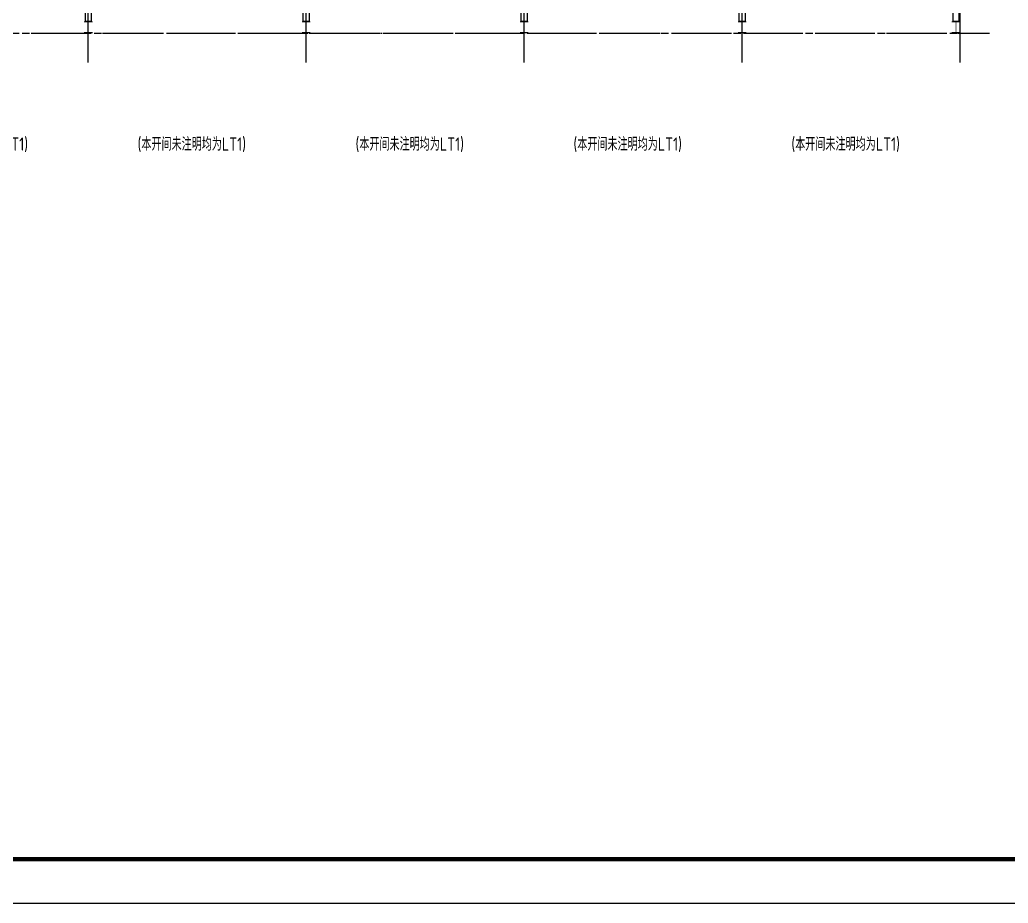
# Model space of a CAD drawing. Extents: x 8844666 to 9156203, y 1662182 to 2655606.
# Drawn here: x 9092862 to 9126423, y 1984432 to 2014434 of the extents above; entities that cross this region are included whole.
import ezdxf

# ---------------------------------------------------------------- set-up
doc = ezdxf.new("R2010")
doc.units = 0
doc.header["$LTSCALE"] = 1000
doc.header["$MEASUREMENT"] = 0
doc.linetypes.add('DASH', pattern=[0.35, 0.25, -0.1])
doc.linetypes.add('DOTE', pattern=[2.42, 2, -0.2, 0.02, -0.2])
for name, color, linetype in [('DOTE', 8, 'DOTE'), ('PUB_TITLE', 4, 'CONTINUOUS'), ('柱', 2, 'CONTINUOUS'), ('标注文字', 3, 'CONTINUOUS'), ('梁', 4, 'CONTINUOUS'), ('檩条', 150, 'CONTINUOUS')]:
    doc.layers.add(name, color=color, linetype=linetype)
doc.styles.add('TSSD_REIN', font='atssdeng.shx', dxfattribs={"width": 0.7, "bigfont": 'atssdchn.shx'})

msp = doc.modelspace()

# ---------------------------------------------------------------- hatches: boundary and pattern name
at = {"layer": '柱'}
for points in [[(9095329.3, 2013978.5), (9095049.3, 2013978.5), (9095049.3, 2014010.5), (9095177.3, 2014010.5), (9095177.3, 2014346.5), (9095049.3, 2014346.5), (9095049.3, 2014378.5), (9095329.3, 2014378.5), (9095329.3, 2014346.5), (9095201.3, 2014346.5), (9095201.3, 2014010.5), (9095329.3, 2014010.5)], [(9102729.3, 2013978.5), (9102449.3, 2013978.5), (9102449.3, 2014010.5), (9102577.3, 2014010.5), (9102577.3, 2014346.5), (9102449.3, 2014346.5), (9102449.3, 2014378.5), (9102729.3, 2014378.5), (9102729.3, 2014346.5), (9102601.3, 2014346.5), (9102601.3, 2014010.5), (9102729.3, 2014010.5)], [(9110129.3, 2013978.5), (9109849.3, 2013978.5), (9109849.3, 2014010.5), (9109977.3, 2014010.5), (9109977.3, 2014346.5), (9109849.3, 2014346.5), (9109849.3, 2014378.5), (9110129.3, 2014378.5), (9110129.3, 2014346.5), (9110001.3, 2014346.5), (9110001.3, 2014010.5), (9110129.3, 2014010.5)], [(9117529.3, 2013978.5), (9117249.3, 2013978.5), (9117249.3, 2014010.5), (9117377.3, 2014010.5), (9117377.3, 2014346.5), (9117249.3, 2014346.5), (9117249.3, 2014378.5), (9117529.3, 2014378.5), (9117529.3, 2014346.5), (9117401.3, 2014346.5), (9117401.3, 2014010.5), (9117529.3, 2014010.5)], [(9124789.3, 2013978.5), (9124509.3, 2013978.5), (9124509.3, 2014010.5), (9124637.3, 2014010.5), (9124637.3, 2014346.5), (9124509.3, 2014346.5), (9124509.3, 2014378.5), (9124789.3, 2014378.5), (9124789.3, 2014346.5), (9124661.3, 2014346.5), (9124661.3, 2014010.5), (9124789.3, 2014010.5)]]:
    msp.add_hatch(color=2, dxfattribs=at).paths.add_polyline_path(points)

# ---------------------------------------------------------------- linework, layer by layer
at = {"layer": 'DOTE'}
for p, q in [((9095189.3, 2012978.5), (9095189.3, 2062978.5)), ((9102589.3, 2012978.5), (9102589.3, 2062978.5)), ((9109989.3, 2012978.5), (9109989.3, 2062978.5)), ((9117389.3, 2012978.5), (9117389.3, 2062978.5)), ((9124789.3, 2012978.5), (9124789.3, 2062978.5)), ((8916589.3, 2013978.5), (9125789.3, 2013978.5))]:
    msp.add_line(p, q, dxfattribs=at)
at = {"layer": 'PUB_TITLE'}
msp.add_lwpolyline([(8903902.8, 1984431.6), (9156202.8, 1984431.6), (9156202.8, 2073531.6), (8903902.8, 2073531.6)], close=True, dxfattribs=at)
at = {"layer": 'PUB_TITLE', "const_width": 150}
msp.add_lwpolyline([(8907652.8, 1985931.6), (9154702.8, 1985931.6), (9154702.8, 2072031.6), (8907652.8, 2072031.6)], close=True, dxfattribs=at)
at = {"layer": '柱', "color": 2, "const_width": 5}
for points in [[(9095329.3, 2013978.5), (9095049.3, 2013978.5), (9095049.3, 2014010.5), (9095177.3, 2014010.5), (9095177.3, 2014346.5), (9095049.3, 2014346.5), (9095049.3, 2014378.5), (9095329.3, 2014378.5), (9095329.3, 2014346.5), (9095201.3, 2014346.5), (9095201.3, 2014010.5), (9095329.3, 2014010.5)], [(9102729.3, 2013978.5), (9102449.3, 2013978.5), (9102449.3, 2014010.5), (9102577.3, 2014010.5), (9102577.3, 2014346.5), (9102449.3, 2014346.5), (9102449.3, 2014378.5), (9102729.3, 2014378.5), (9102729.3, 2014346.5), (9102601.3, 2014346.5), (9102601.3, 2014010.5), (9102729.3, 2014010.5)], [(9110129.3, 2013978.5), (9109849.3, 2013978.5), (9109849.3, 2014010.5), (9109977.3, 2014010.5), (9109977.3, 2014346.5), (9109849.3, 2014346.5), (9109849.3, 2014378.5), (9110129.3, 2014378.5), (9110129.3, 2014346.5), (9110001.3, 2014346.5), (9110001.3, 2014010.5), (9110129.3, 2014010.5)], [(9117529.3, 2013978.5), (9117249.3, 2013978.5), (9117249.3, 2014010.5), (9117377.3, 2014010.5), (9117377.3, 2014346.5), (9117249.3, 2014346.5), (9117249.3, 2014378.5), (9117529.3, 2014378.5), (9117529.3, 2014346.5), (9117401.3, 2014346.5), (9117401.3, 2014010.5), (9117529.3, 2014010.5)], [(9124789.3, 2013978.5), (9124509.3, 2013978.5), (9124509.3, 2014010.5), (9124637.3, 2014010.5), (9124637.3, 2014346.5), (9124509.3, 2014346.5), (9124509.3, 2014378.5), (9124789.3, 2014378.5), (9124789.3, 2014346.5), (9124661.3, 2014346.5), (9124661.3, 2014010.5), (9124789.3, 2014010.5)]]:
    msp.add_lwpolyline(points, close=True, dxfattribs=at)
at = {"layer": '梁'}
for points in [[(9095089.3, 2049578.5), (9095289.3, 2049578.5), (9095289.3, 2014378.5), (9095089.3, 2014378.5)], [(9102489.3, 2049578.5), (9102689.3, 2049578.5), (9102689.3, 2014378.5), (9102489.3, 2014378.5)], [(9109889.3, 2049578.5), (9110089.3, 2049578.5), (9110089.3, 2014378.5), (9109889.3, 2014378.5)], [(9117289.3, 2049578.5), (9117489.3, 2049578.5), (9117489.3, 2014378.5), (9117289.3, 2014378.5)], [(9124549.3, 2049578.5), (9124749.3, 2049578.5), (9124749.3, 2014378.5), (9124549.3, 2014378.5)]]:
    msp.add_lwpolyline(points, close=True, dxfattribs=at)
at = {"layer": '檩条', "linetype": 'DASH'}
msp.add_lwpolyline([(8917589.3, 2013978.5), (9124789.3, 2013978.5)], dxfattribs=at)

# ---------------------------------------------------------------- texts
at = {"layer": '标注文字', "color": 6, "style": 'TSSD_REIN', "width": 0.8}
for p in [(9089461.4, 2009987.6), (9096861.4, 2009987.6), (9104261.4, 2009987.6), (9111661.4, 2009987.6), (9119061.4, 2009987.6)]:
    msp.add_text('(本开间未注明均为LT1)', height=450, dxfattribs=at).set_placement(p)

doc.saveas('drawing.dxf')
